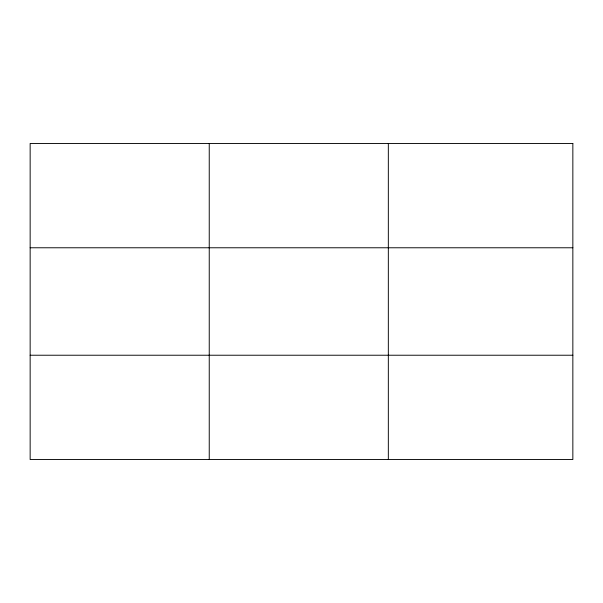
<?xml version="1.0" encoding="UTF-8"?>
<svg xmlns="http://www.w3.org/2000/svg" width="603" height="603" viewBox="0 0 603 603"><rect width="100%" height="100%" fill="white"/><g stroke="black" fill="none" stroke-linecap="round" stroke-linejoin="round"><path stroke-width="0.9" d="M209.241 459.531L209.241 143.469M388.332 459.531L388.332 143.469M30.15 247.773L572.85 247.773M30.15 355.227L572.85 355.227M572.85 143.469L572.85 459.531L30.15 459.531L30.15 143.469L572.85 143.469"/></g></svg>
